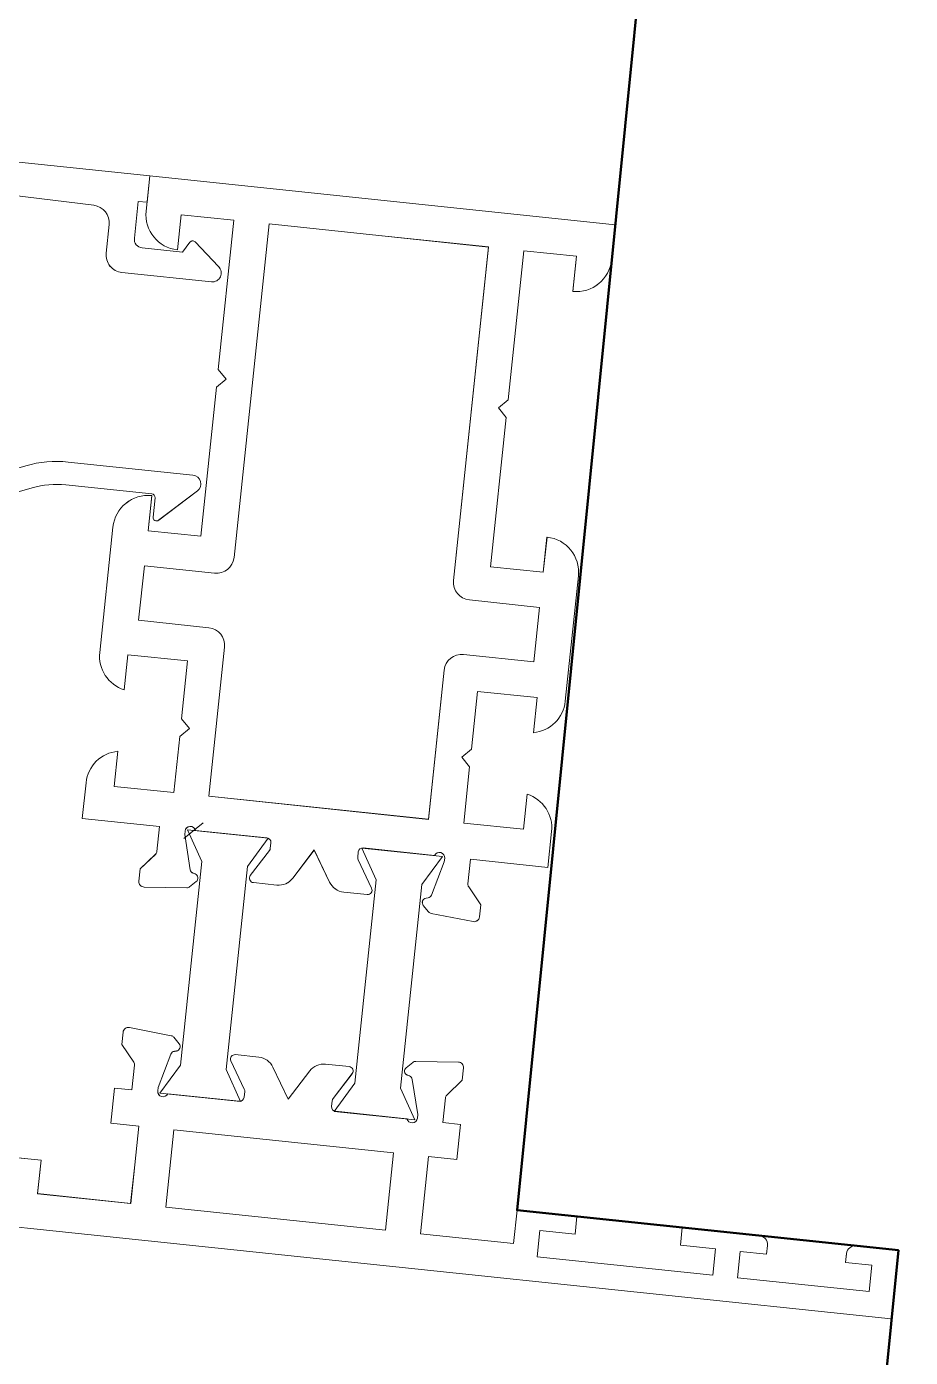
# Model space of a CAD drawing. Header units: millimetres. Extents: x 26282 to 30760, y 1404 to 4574.
# Drawn here: x 29763.83 to 29768.84, y 3445.13 to 3452.67 of the extents above; entities that cross this region are included whole.
import ezdxf

# ---------------------------------------------------------------- set-up
doc = ezdxf.new("R2010")
doc.units = ezdxf.units.MM
doc.header["$LTSCALE"] = 0.25
doc.layers.add('AB-DUV', color=4, linetype='Continuous', lineweight=50)
doc.layers.add('DOĞRAMA', color=30, linetype='Continuous', lineweight=20)

# ---------------------------------------------------------------- blocks, each defined once
blk = doc.blocks.new('CHD60E27', base_point=(-138.6, 7.85))
at = {"color": 1, "linetype": 'Continuous'}
for p, q in [((-80.6, 56.35), (-78.6, 56.35)), ((-115.729976, 50.516652), (-114.729976, 49.516652)), ((-115.729976, 50.516652), (-114.729976, 49.516652)), ((-78.6, 29.85), (-80.6, 29.85)), ((-137.2, 16.75), (-135.7, 16.75)), ((-135.7, 16.75), (-135.7, 15.25))]:
    blk.add_line(p, q, dxfattribs=at)
at = {"color": 40, "linetype": 'Continuous'}
for points in [[(-138.6, 7.85), (-138.6, 78.35), (-134.7, 78.35), (-134.7, 75.95, -0.414213), (-135.199999, 75.45), (-135.7, 75.45), (-135.7, 76.95), (-137.2, 76.95), (-137.2, 69.45), (-135.7, 69.45), (-135.7, 70.95), (-135.2, 70.95, -0.414213), (-134.699999, 70.45), (-134.7, 66.05), (-135.7, 66.05), (-135.7, 68.05), (-137.2, 68.05), (-137.2, 58.05), (-135.7, 58.05), (-135.7, 60.05), (-134.7, 60.05), (-134.7, 56.65), (-136.6, 56.65), (-136.6, 51.35), (-134.4, 51.35), (-132.2, 51.35), (-132.2, 52.95), (-130.2, 52.95), (-130.2, 51.95), (-128.790992, 51.95, 0.176327), (-128.630295, 52.008489), (-127.7, 52.789099), (-127, 52.789099, -0.43976), (-126.701142, 52.462953), (-126.911671, 50.056591, -0.176327), (-126.983943, 49.901604), (-127.323223, 49.562323, -0.577351), (-127.741481, 49.674394), (-127.772347, 49.789587, 0.267949), (-127.949124, 49.966363), (-129.9, 50.489099), (-130.1, 50.489099, 0.842899), (-130.2, 49.906257), (-130.2, 45.839099, 0.414213), (-129.949998, 45.589099), (-129.628806, 45.589099, 0.137838), (-129.498553, 45.625711), (-127.980252, 46.552487, -0.585341), (-127.6, 46.339099), (-127.6, 45.002615, -0.261351), (-128.07899, 44.149065), (-129.797634, 43.1), (-128.07899, 42.050935, -0.261351), (-127.6, 41.197385), (-127.6, 39.8609, -0.585341), (-127.980252, 39.647512), (-129.498554, 40.574288, 0.137838), (-129.628807, 40.6109), (-129.95, 40.6109, 0.414213), (-130.199999, 40.360899), (-130.2, 36.293743, 0.842899), (-130.1, 35.710901), (-129.9, 35.7109), (-127.949123, 36.233636, 0.267949), (-127.772347, 36.410413), (-127.741481, 36.525605, -0.577351), (-127.323223, 36.637676), (-126.983943, 36.298396, -0.176327), (-126.911671, 36.143409), (-126.701141, 33.737047, -0.43976), (-127, 33.4109), (-127.7, 33.4109), (-128.630295, 34.191511, 0.176327), (-128.790992, 34.25), (-130.2, 34.25), (-130.2, 33.25), (-132.2, 33.25), (-132.2, 34.85), (-136.6, 34.85), (-136.6, 29.55), (-134.7, 29.55), (-134.7, 26.15), (-135.7, 26.15), (-135.7, 28.15), (-137.2, 28.15), (-137.2, 18.15), (-135.7, 18.15), (-135.7, 20.15), (-134.7, 20.15), (-134.7, 15.75, -0.414213), (-135.199999, 15.25), (-135.7, 15.25), (-135.7, 16.75), (-137.2, 16.75), (-137.2, 9.25), (-135.7, 9.25), (-135.7, 10.75), (-135.2, 10.75, -0.414213), (-134.699999, 10.25), (-134.7, 7.85), (-138.6, 7.85)], [(-78.6, 56.35), (-78.6, 29.85), (-79.6, 29.85), (-80.6, 29.85, -0.414213), (-82.599999, 31.85), (-80.6, 31.85), (-80.6, 34.85), (-89.1, 34.85), (-89.6, 35.35), (-90.1, 34.85), (-98.6, 34.85), (-98.6, 31.85), (-96.6, 31.85, -0.414213), (-98.599999, 29.85), (-105.740408, 29.85, -0.356298), (-107.699999, 31.450001), (-105.7, 31.45), (-105.7, 34.85), (-109, 34.85), (-109.5, 35.35), (-110, 34.85), (-113.2, 34.85), (-113.2, 31.45), (-111.2, 31.45, -0.356298), (-113.159592, 29.85), (-115.2, 29.85), (-115.2, 34.25), (-116.609007, 34.25, 0.176327), (-116.769704, 34.191511), (-117.7, 33.4109), (-118.4, 33.4109, -0.43976), (-118.698859, 33.737047), (-118.488329, 36.143409, -0.176327), (-118.416057, 36.298397), (-118.076776, 36.637677, -0.577351), (-117.658519, 36.525604), (-117.627652, 36.410413, 0.267949), (-117.450876, 36.233636), (-115.5, 35.7109), (-115.3, 35.7109, 0.842899), (-115.2, 36.293744), (-115.2, 40.3609, 0.414213), (-115.45, 40.6109), (-115.771193, 40.6109, 0.137838), (-115.901446, 40.574288), (-117.419747, 39.647512, -0.585341), (-117.799999, 39.8609), (-117.8, 41.197384, -0.261351), (-117.32101, 42.050935), (-115.602366, 43.1), (-117.321009, 44.149064, -0.261351), (-117.8, 45.002615), (-117.8, 46.339099, -0.585341), (-117.419747, 46.552488), (-115.901445, 45.625712, 0.137838), (-115.771193, 45.5891), (-115.45, 45.589099, 0.414213), (-115.199999, 45.8391), (-115.2, 49.906257, 0.842899), (-115.3, 50.489099), (-115.5, 50.489099), (-117.450876, 49.966364, 0.267949), (-117.627653, 49.789587), (-117.658518, 49.674395, -0.577351), (-118.076776, 49.562322), (-118.416057, 49.901603, -0.176327), (-118.488329, 50.056591), (-118.698858, 52.462953, -0.43976), (-118.4, 52.789099), (-117.7, 52.789099), (-116.769704, 52.008489, 0.176327), (-116.609007, 51.95), (-115.2, 51.95), (-115.2, 56.35), (-113.159591, 56.35, -0.356297), (-111.199999, 54.75), (-113.2, 54.75), (-113.2, 51.35), (-110, 51.35), (-109.5, 50.85), (-109, 51.35), (-105.7, 51.35), (-105.7, 54.75), (-107.7, 54.75, -0.356297), (-105.740408, 56.35), (-98.6, 56.35, -0.414213), (-96.599999, 54.350001), (-98.6, 54.35), (-98.6, 51.35), (-90.1, 51.35), (-89.6, 50.85), (-89.1, 51.35), (-80.6, 51.35), (-80.6, 54.35), (-82.6, 54.35, -0.414213), (-80.6, 56.35), (-78.6, 56.35)], [(-80.6, 43.1), (-80.6, 49.35), (-99.6, 49.35, -0.414213), (-100.6, 50.35), (-100.6, 54.35), (-103.7, 54.35), (-103.7, 50.35, -0.414213), (-104.699999, 49.350001), (-113.2, 49.35), (-113.2, 36.85), (-104.7, 36.85, -0.414213), (-103.699999, 35.850001), (-103.7, 31.85), (-100.6, 31.85), (-100.6, 35.85, -0.414213), (-99.6, 36.85), (-80.6, 36.85), (-80.6, 43.1)]]:
    blk.add_lwpolyline(points, format="xyb", close=True, dxfattribs=at)
at = {"color": 4, "linetype": 'Continuous'}
for points in [[(-130.210348, 45.762166), (-128.497348, 46.762166), (-122.710348, 46.762166), (-116.923348, 46.762166), (-115.210348, 45.762166), (-115.210348, 50.362166), (-116.910348, 49.362166), (-122.710348, 49.362166), (-128.510348, 49.362166), (-130.210348, 50.362166), (-130.210348, 45.762166)], [(-128.497348, 39.437833), (-130.210348, 40.437833), (-130.210348, 35.837833), (-128.510348, 36.837833), (-122.710348, 36.837833), (-116.910348, 36.837833), (-115.210348, 35.837833), (-115.210348, 40.437833), (-116.923348, 39.437833), (-122.710348, 39.437833), (-128.497348, 39.437833)]]:
    blk.add_lwpolyline(points, close=True, dxfattribs=at)
at = {"color": 40, "linetype": 'Continuous'}
blk.add_lwpolyline([(-134.4, 49.35), (-136.6, 49.35), (-136.6, 36.85), (-132.2, 36.85), (-132.2, 49.35), (-134.4, 49.35)], close=True, dxfattribs=at)
blk = doc.blocks.new('CHD10-3111', base_point=(3855.389827, -8975.811796))
at = {"color": 40, "linetype": 'Continuous'}
blk.add_lwpolyline([(3855.389827, -8949.111796), (3879.389827, -8949.111796), (3879.389827, -8971.111796), (3877.889827, -8971.111796), (3877.889827, -8970.611796), (3875.789827, -8970.611796, 0.414276), (3875.289827, -8971.111902), (3875.289827, -8973.411796), (3875.891113, -8973.764938, -0.44986), (3875.948899, -8974.058621), (3874.687602, -8975.51474, -0.717959), (3873.789827, -8975.211796), (3873.789827, -8970.111796, -0.414242), (3874.789923, -8969.111796), (3876.40713, -8969.111796, 0.409111), (3877.406977, -8968.129248), (3877.703866, -8951.120522, 0.419335), (3877.203942, -8950.611796), (3858.289827, -8950.611796, 0.414214), (3857.789827, -8951.111796), (3857.789827, -8954.510299, 0.096347), (3857.826278, -8954.697709), (3862.331086, -8965.847499, -0.096289), (3862.789827, -8968.20752), (3862.789827, -8975.311796, -0.679855), (3861.925103, -8975.653814), (3860.044019, -8973.648631, -0.65679), (3860.189935, -8973.311796), (3861.289827, -8973.311796, 0.414214), (3861.489827, -8973.111796), (3861.489827, -8968.20752, 0.096295), (3861.125704, -8966.334383), (3856.526235, -8954.950297, -0.096289), (3856.489827, -8954.762994), (3856.489827, -8952.011796), (3855.389827, -8952.011796), (3855.389827, -8949.111796)], format="xyb", close=True, dxfattribs=at)
blk = doc.blocks.new('A$C3DEF5641')
at = {"layer": 'DOĞRAMA', "color": 163, "rotation": 90}
for name, p in [('CHD60E27', (903.333, 51.924)), ('CHD10-3111', (859.533, 87.924))]:
    blk.add_blockref(name, p, dxfattribs=at)
blk = doc.blocks.new('A$C187D15ED')
at = {"layer": 'AB-DUV', "elevation": -134.2241}
blk.add_lwpolyline([(10197.5128, 3254.2601), (10196.1858, 3240.9346), (10198.344, 3240.7081), (10197.6917, 3234.1439)], dxfattribs=at)
at = {"layer": 'DOĞRAMA', "color": 163, "xscale": 0.1, "yscale": 0.1, "zscale": 0.1, "rotation": 354.0084398994581}
blk.add_blockref('A$C3DEF5641', (10107.9214, 3244.5853, 0), dxfattribs=at)
blk.add_blockref('A$C3DEF5641', (10107.9214, 3244.5853, 0), dxfattribs=at)

msp = doc.modelspace()

# ---------------------------------------------------------------- block references
at = {"layer": 'AB-DUV', "ltscale": 100}
msp.add_blockref('A$C187D15ED', (19570.4239, 205.0275, 5.1264), dxfattribs=at)

# ---------------------------------------------------------------- next in the draw order: linework, layer by layer
at = {"layer": 'DOĞRAMA', "color": 1, "linetype": 'Continuous'}
for p, q in [((29764.5091, 3451.6223, 5.1264), (29764.53, 3451.8212, 5.1264)), ((29764.5091, 3451.6223, 5.1264), (29764.53, 3451.8212, 5.1264)), ((29767.1655, 3451.5446, 5.1264), (29767.1446, 3451.3457, 5.1264)), ((29767.1655, 3451.5446, 5.1264), (29767.1446, 3451.3457, 5.1264)), ((29764.7225, 3448.0676, 5.1264), (29764.8324, 3448.1566, 5.1264)), ((29764.7225, 3448.0676, 5.1264), (29764.8324, 3448.1566, 5.1264)), ((29764.7225, 3448.0676, 5.1264), (29764.8324, 3448.1566, 5.1264)), ((29764.7225, 3448.0676, 5.1264), (29764.8324, 3448.1566, 5.1264)), ((29767.8566, 3445.5799, 5.1264), (29767.8723, 3445.729, 5.1264)), ((29767.8566, 3445.5799, 5.1264), (29767.8723, 3445.729, 5.1264)), ((29767.8723, 3445.729, 5.1264), (29768.0215, 3445.7134, 5.1264)), ((29767.8723, 3445.729, 5.1264), (29768.0215, 3445.7134, 5.1264))]:
    msp.add_line(p, q, dxfattribs=at)
at = {"layer": 'DOĞRAMA', "color": 40, "linetype": 'Continuous', "elevation": 5.1264}
for points in [[(29762.342, 3452.0508), (29764.53, 3451.8212), (29764.5143, 3451.672), (29764.4646, 3451.6772), (29764.4426, 3451.4684, 0.414276), (29764.4872, 3451.4134), (29764.7159, 3451.3894), (29764.7573, 3451.4456, -0.44986), (29764.7871, 3451.4482), (29764.9188, 3451.3076, -0.717959), (29764.8793, 3451.2215), (29764.372, 3451.2747, -0.414242), (29764.283, 3451.3846), (29764.2999, 3451.5454, 0.409111), (29764.2126, 3451.6551), (29762.5241, 3451.8622, 0.419335)], [(29762.342, 3452.0508), (29764.53, 3451.8212), (29764.5143, 3451.672), (29764.4646, 3451.6772), (29764.4426, 3451.4684, 0.414276), (29764.4872, 3451.4134), (29764.7159, 3451.3894), (29764.7573, 3451.4456, -0.44986), (29764.7871, 3451.4482), (29764.9188, 3451.3076, -0.717959), (29764.8793, 3451.2215), (29764.372, 3451.2747, -0.414242), (29764.283, 3451.3846), (29764.2999, 3451.5454, 0.409111), (29764.2126, 3451.6551), (29762.5241, 3451.8622, 0.419335)], [(29763.8283, 3450.1796, -0.096289), (29764.0678, 3450.2006), (29764.7744, 3450.1264, -0.679855), (29764.7994, 3450.0369), (29764.5803, 3449.8707, -0.65679), (29764.5483, 3449.8887), (29764.5598, 3449.9981, 0.414214), (29764.542, 3450.0201), (29764.0543, 3450.0713, 0.096295), (29763.8642, 3450.0546), (29762.684, 3449.716, -0.096289)], [(29763.8283, 3450.1796, -0.096289), (29764.0678, 3450.2006), (29764.7744, 3450.1264, -0.679855), (29764.7994, 3450.0369), (29764.5803, 3449.8707, -0.65679), (29764.5483, 3449.8887), (29764.5598, 3449.9981, 0.414214), (29764.542, 3450.0201), (29764.0543, 3450.0713, 0.096295), (29763.8642, 3450.0546), (29762.684, 3449.716, -0.096289)], [(29763.5764, 3446.2805), (29763.9145, 3446.245), (29763.8947, 3446.056), (29764.4218, 3446.0007), (29764.4448, 3446.2195), (29764.4677, 3446.4383), (29764.3086, 3446.455), (29764.3295, 3446.6539), (29764.4289, 3446.6435), (29764.4436, 3446.7836, 0.176327), (29764.4395, 3446.8002), (29764.3716, 3446.9009), (29764.3789, 3446.9705, -0.43976), (29764.4144, 3446.9968), (29764.6516, 3446.9507, -0.176327), (29764.6662, 3446.9419), (29764.6964, 3446.9046, -0.577351), (29764.6809, 3446.8642), (29764.6691, 3446.8624, 0.267949), (29764.6497, 3446.8466), (29764.5774, 3446.6581), (29764.5753, 3446.6382, 0.842899), (29764.6322, 3446.6221), (29765.0367, 3446.5797, 0.414213), (29765.0642, 3446.6019), (29765.0675, 3446.6339, 0.137838), (29765.0652, 3446.6472), (29764.9889, 3446.8079, -0.585341), (29765.0141, 3446.8435), (29765.147, 3446.8295, -0.261351), (29765.2269, 3446.773), (29765.3133, 3446.5911), (29765.4356, 3446.7511, -0.261351), (29765.5255, 3446.7898), (29765.6584, 3446.7759, -0.585341), (29765.6756, 3446.7358), (29765.5676, 3446.5945, 0.137838), (29765.5626, 3446.5819), (29765.5593, 3446.55, 0.414213), (29765.5815, 3446.5225), (29765.986, 3446.48, 0.842899), (29766.045, 3446.4839), (29766.0471, 3446.5038), (29766.0155, 3446.7033, 0.267949), (29765.9997, 3446.7227), (29765.9886, 3446.727, -0.577351), (29765.9818, 3446.7697), (29766.0191, 3446.7999, -0.176327), (29766.0353, 3446.8055), (29766.2768, 3446.8013, -0.43976), (29766.3061, 3446.7682), (29766.2988, 3446.6986), (29766.2115, 3446.6142, 0.176327), (29766.204, 3446.5988), (29766.1893, 3446.4587), (29766.2887, 3446.4483), (29766.2678, 3446.2494), (29766.1087, 3446.2661), (29766.0628, 3445.8285), (29766.5899, 3445.7731), (29766.6097, 3445.9621), (29766.9479, 3445.9266), (29766.9374, 3445.8272), (29766.7385, 3445.848), (29766.7229, 3445.6989), (29767.7174, 3445.5945), (29767.7331, 3445.7437), (29767.5342, 3445.7645), (29767.5446, 3445.864), (29767.9822, 3445.8181, -0.414213), (29768.0267, 3445.7631), (29768.0215, 3445.7134), (29767.8723, 3445.729), (29767.8566, 3445.5799), (29768.6025, 3445.5016), (29768.6182, 3445.6508), (29768.469, 3445.6664), (29768.4742, 3445.7161, -0.414213), (29768.5292, 3445.7607), (29768.7679, 3445.7356), (29768.7272, 3445.3477), (29768.7272, 3445.3477), (29761.7157, 3446.0836)], [(29763.5764, 3446.2805), (29763.9145, 3446.245), (29763.8947, 3446.056), (29764.4218, 3446.0007), (29764.4448, 3446.2195), (29764.4677, 3446.4383), (29764.3086, 3446.455), (29764.3295, 3446.6539), (29764.4289, 3446.6435), (29764.4436, 3446.7836, 0.176327), (29764.4395, 3446.8002), (29764.3716, 3446.9009), (29764.3789, 3446.9705, -0.43976), (29764.4144, 3446.9968), (29764.6516, 3446.9507, -0.176327), (29764.6662, 3446.9419), (29764.6964, 3446.9046, -0.577351), (29764.6809, 3446.8642), (29764.6691, 3446.8624, 0.267949), (29764.6497, 3446.8466), (29764.5774, 3446.6581), (29764.5753, 3446.6382, 0.842899), (29764.6322, 3446.6221), (29765.0367, 3446.5797, 0.414213), (29765.0642, 3446.6019), (29765.0675, 3446.6339, 0.137838), (29765.0652, 3446.6472), (29764.9889, 3446.8079, -0.585341), (29765.0141, 3446.8435), (29765.147, 3446.8295, -0.261351), (29765.2269, 3446.773), (29765.3133, 3446.5911), (29765.4356, 3446.7511, -0.261351), (29765.5255, 3446.7898), (29765.6584, 3446.7759, -0.585341), (29765.6756, 3446.7358), (29765.5676, 3446.5945, 0.137838), (29765.5626, 3446.5819), (29765.5593, 3446.55, 0.414213), (29765.5815, 3446.5225), (29765.986, 3446.48, 0.842899), (29766.045, 3446.4839), (29766.0471, 3446.5038), (29766.0155, 3446.7033, 0.267949), (29765.9997, 3446.7227), (29765.9886, 3446.727, -0.577351), (29765.9818, 3446.7697), (29766.0191, 3446.7999, -0.176327), (29766.0353, 3446.8055), (29766.2768, 3446.8013, -0.43976), (29766.3061, 3446.7682), (29766.2988, 3446.6986), (29766.2115, 3446.6142, 0.176327), (29766.204, 3446.5988), (29766.1893, 3446.4587), (29766.2887, 3446.4483), (29766.2678, 3446.2494), (29766.1087, 3446.2661), (29766.0628, 3445.8285), (29766.5899, 3445.7731), (29766.6097, 3445.9621), (29766.9479, 3445.9266), (29766.9374, 3445.8272), (29766.7385, 3445.848), (29766.7229, 3445.6989), (29767.7174, 3445.5945), (29767.7331, 3445.7437), (29767.5342, 3445.7645), (29767.5446, 3445.864), (29767.9822, 3445.8181, -0.414213), (29768.0267, 3445.7631), (29768.0215, 3445.7134), (29767.8723, 3445.729), (29767.8566, 3445.5799), (29768.6025, 3445.5016), (29768.6182, 3445.6508), (29768.469, 3445.6664), (29768.4742, 3445.7161, -0.414213), (29768.5292, 3445.7607), (29768.7679, 3445.7356), (29768.7272, 3445.3477), (29768.7272, 3445.3477), (29761.7157, 3446.0836)]]:
    msp.add_lwpolyline(points, format="xyb", dxfattribs=at)
for points in [[(29764.53, 3451.8212), (29767.1655, 3451.5446), (29767.155, 3451.4451), (29767.1446, 3451.3457, -0.414213), (29766.9248, 3451.1677), (29766.9457, 3451.3666), (29766.6473, 3451.3979), (29766.5586, 3450.5525), (29766.5037, 3450.508), (29766.5482, 3450.4531), (29766.4594, 3449.6077), (29766.7578, 3449.5764), (29766.7787, 3449.7753, -0.414213), (29766.9567, 3449.5555), (29766.8822, 3448.8454, -0.356298), (29766.7026, 3448.6672), (29766.7235, 3448.8661), (29766.3853, 3448.9016), (29766.3509, 3448.5734), (29766.2959, 3448.5289), (29766.3404, 3448.4739), (29766.307, 3448.1557), (29766.6452, 3448.1202), (29766.6661, 3448.3191, -0.356298), (29766.8047, 3448.1075), (29766.7834, 3447.9046), (29766.3458, 3447.9505), (29766.3311, 3447.8104, 0.176327), (29766.3353, 3447.7938), (29766.4032, 3447.6931), (29766.3959, 3447.6235, -0.43976), (29766.3603, 3447.5972), (29766.1232, 3447.6432, -0.176327), (29766.1086, 3447.652), (29766.0784, 3447.6893, -0.577351), (29766.0939, 3447.7298), (29766.1056, 3447.7316, 0.267949), (29766.1251, 3447.7474), (29766.1974, 3447.9359), (29766.1995, 3447.9558, 0.842899), (29766.1426, 3447.9718), (29765.7381, 3448.0143, 0.414213), (29765.7106, 3447.992), (29765.7073, 3447.9601, 0.137838), (29765.7095, 3447.9468), (29765.7859, 3447.7861, -0.585341), (29765.7607, 3447.7505), (29765.6278, 3447.7645, -0.261351), (29765.5479, 3447.821), (29765.4615, 3448.0029), (29765.3392, 3447.8429, -0.261351), (29765.2493, 3447.8042), (29765.1164, 3447.8181, -0.585341), (29765.0991, 3447.8582), (29765.2072, 3447.9995, 0.137838), (29765.2122, 3448.0121), (29765.2155, 3448.044, 0.414213), (29765.1933, 3448.0715), (29764.7888, 3448.1139, 0.842899), (29764.7298, 3448.1101), (29764.7277, 3448.0902), (29764.7593, 3447.8907, 0.267949), (29764.775, 3447.8713), (29764.7862, 3447.867, -0.577351), (29764.7929, 3447.8242), (29764.7557, 3447.794, -0.176327), (29764.7395, 3447.7885), (29764.498, 3447.7927, -0.43976), (29764.4687, 3447.8258), (29764.476, 3447.8954), (29764.5633, 3447.9798, 0.176327), (29764.5708, 3447.9951), (29764.5855, 3448.1353), (29764.1479, 3448.1812), (29764.1692, 3448.3841, -0.356297), (29764.3488, 3448.5623), (29764.3279, 3448.3634), (29764.6661, 3448.3279), (29764.6995, 3448.6462), (29764.7544, 3448.6907), (29764.7099, 3448.7456), (29764.7443, 3449.0738), (29764.4062, 3449.1093), (29764.3853, 3448.9104, -0.356297), (29764.2467, 3449.122), (29764.3212, 3449.8321, -0.414213), (29764.541, 3450.0102), (29764.5201, 3449.8113), (29764.8185, 3449.7799), (29764.9072, 3450.6253), (29764.9621, 3450.6698), (29764.9176, 3450.7248), (29765.0063, 3451.5701), (29764.708, 3451.6014), (29764.6871, 3451.4025, -0.414213), (29764.5091, 3451.6223), (29764.53, 3451.8212)], [(29764.53, 3451.8212), (29767.1655, 3451.5446), (29767.155, 3451.4451), (29767.1446, 3451.3457, -0.414213), (29766.9248, 3451.1677), (29766.9457, 3451.3666), (29766.6473, 3451.3979), (29766.5586, 3450.5525), (29766.5037, 3450.508), (29766.5482, 3450.4531), (29766.4594, 3449.6077), (29766.7578, 3449.5764), (29766.7787, 3449.7753, -0.414213), (29766.9567, 3449.5555), (29766.8822, 3448.8454, -0.356298), (29766.7026, 3448.6672), (29766.7235, 3448.8661), (29766.3853, 3448.9016), (29766.3509, 3448.5734), (29766.2959, 3448.5289), (29766.3404, 3448.4739), (29766.307, 3448.1557), (29766.6452, 3448.1202), (29766.6661, 3448.3191, -0.356298), (29766.8047, 3448.1075), (29766.7834, 3447.9046), (29766.3458, 3447.9505), (29766.3311, 3447.8104, 0.176327), (29766.3353, 3447.7938), (29766.4032, 3447.6931), (29766.3959, 3447.6235, -0.43976), (29766.3603, 3447.5972), (29766.1232, 3447.6432, -0.176327), (29766.1086, 3447.652), (29766.0784, 3447.6893, -0.577351), (29766.0939, 3447.7298), (29766.1056, 3447.7316, 0.267949), (29766.1251, 3447.7474), (29766.1974, 3447.9359), (29766.1995, 3447.9558, 0.842899), (29766.1426, 3447.9718), (29765.7381, 3448.0143, 0.414213), (29765.7106, 3447.992), (29765.7073, 3447.9601, 0.137838), (29765.7095, 3447.9468), (29765.7859, 3447.7861, -0.585341), (29765.7607, 3447.7505), (29765.6278, 3447.7645, -0.261351), (29765.5479, 3447.821), (29765.4615, 3448.0029), (29765.3392, 3447.8429, -0.261351), (29765.2493, 3447.8042), (29765.1164, 3447.8181, -0.585341), (29765.0991, 3447.8582), (29765.2072, 3447.9995, 0.137838), (29765.2122, 3448.0121), (29765.2155, 3448.044, 0.414213), (29765.1933, 3448.0715), (29764.7888, 3448.1139, 0.842899), (29764.7298, 3448.1101), (29764.7277, 3448.0902), (29764.7593, 3447.8907, 0.267949), (29764.775, 3447.8713), (29764.7862, 3447.867, -0.577351), (29764.7929, 3447.8242), (29764.7557, 3447.794, -0.176327), (29764.7395, 3447.7885), (29764.498, 3447.7927, -0.43976), (29764.4687, 3447.8258), (29764.476, 3447.8954), (29764.5633, 3447.9798, 0.176327), (29764.5708, 3447.9951), (29764.5855, 3448.1353), (29764.1479, 3448.1812), (29764.1692, 3448.3841, -0.356297), (29764.3488, 3448.5623), (29764.3279, 3448.3634), (29764.6661, 3448.3279), (29764.6995, 3448.6462), (29764.7544, 3448.6907), (29764.7099, 3448.7456), (29764.7443, 3449.0738), (29764.4062, 3449.1093), (29764.3853, 3448.9104, -0.356297), (29764.2467, 3449.122), (29764.3212, 3449.8321, -0.414213), (29764.541, 3450.0102), (29764.5201, 3449.8113), (29764.8185, 3449.7799), (29764.9072, 3450.6253), (29764.9621, 3450.6698), (29764.9176, 3450.7248), (29765.0063, 3451.5701), (29764.708, 3451.6014), (29764.6871, 3451.4025, -0.414213), (29764.5091, 3451.6223), (29764.53, 3451.8212)], [(29765.8268, 3451.484), (29765.2053, 3451.5492), (29765.0069, 3449.6596, -0.414213), (29764.897, 3449.5706), (29764.4992, 3449.6123), (29764.4669, 3449.304), (29764.8647, 3449.2623, -0.414213), (29764.9537, 3449.1524), (29764.865, 3448.307), (29766.1081, 3448.1766), (29766.1969, 3449.0219, -0.414213), (29766.3068, 3449.1109), (29766.7046, 3449.0692), (29766.7369, 3449.3775), (29766.3391, 3449.4192, -0.414213), (29766.2501, 3449.5291), (29766.4484, 3451.4188), (29765.8268, 3451.484)], [(29765.8268, 3451.484), (29765.2053, 3451.5492), (29765.0069, 3449.6596, -0.414213), (29764.897, 3449.5706), (29764.4992, 3449.6123), (29764.4669, 3449.304), (29764.8647, 3449.2623, -0.414213), (29764.9537, 3449.1524), (29764.865, 3448.307), (29766.1081, 3448.1766), (29766.1969, 3449.0219, -0.414213), (29766.3068, 3449.1109), (29766.7046, 3449.0692), (29766.7369, 3449.3775), (29766.3391, 3449.4192, -0.414213), (29766.2501, 3449.5291), (29766.4484, 3451.4188), (29765.8268, 3451.484)]]:
    msp.add_lwpolyline(points, format="xyb", close=True, dxfattribs=at)
at = {"layer": 'DOĞRAMA', "color": 4, "linetype": 'Continuous', "elevation": 5.1264}
for points in [[(29765.0442, 3446.5778), (29764.9627, 3446.7586), (29765.0231, 3447.3342), (29765.0835, 3447.9097), (29765.2008, 3448.0697), (29764.7433, 3448.1177), (29764.825, 3447.9382), (29764.7645, 3447.3613), (29764.7039, 3446.7845), (29764.5867, 3446.6259), (29765.0442, 3446.5778)], [(29765.0442, 3446.5778), (29764.9627, 3446.7586), (29765.0231, 3447.3342), (29765.0835, 3447.9097), (29765.2008, 3448.0697), (29764.7433, 3448.1177), (29764.825, 3447.9382), (29764.7645, 3447.3613), (29764.7039, 3446.7845), (29764.5867, 3446.6259), (29765.0442, 3446.5778)], [(29765.6911, 3446.6822), (29765.5738, 3446.5223), (29766.0312, 3446.4743), (29765.9495, 3446.6538), (29766.0101, 3447.2306), (29766.0706, 3447.8074), (29766.1878, 3447.9661), (29765.7303, 3448.0141), (29765.8119, 3447.8333), (29765.7515, 3447.2577), (29765.6911, 3446.6822)], [(29765.6911, 3446.6822), (29765.5738, 3446.5223), (29766.0312, 3446.4743), (29765.9495, 3446.6538), (29766.0101, 3447.2306), (29766.0706, 3447.8074), (29766.1878, 3447.9661), (29765.7303, 3448.0141), (29765.8119, 3447.8333), (29765.7515, 3447.2577), (29765.6911, 3446.6822)]]:
    msp.add_lwpolyline(points, close=True, dxfattribs=at)
at = {"layer": 'DOĞRAMA', "color": 40, "linetype": 'Continuous', "elevation": 5.1264}
msp.add_lwpolyline([(29764.6437, 3446.1986), (29764.6207, 3445.9798), (29765.8639, 3445.8493), (29765.9098, 3446.2869), (29764.6666, 3446.4174), (29764.6437, 3446.1986)], close=True, dxfattribs=at)
msp.add_lwpolyline([(29764.6437, 3446.1986), (29764.6207, 3445.9798), (29765.8639, 3445.8493), (29765.9098, 3446.2869), (29764.6666, 3446.4174), (29764.6437, 3446.1986)], close=True, dxfattribs=at)

doc.saveas('drawing.dxf')
